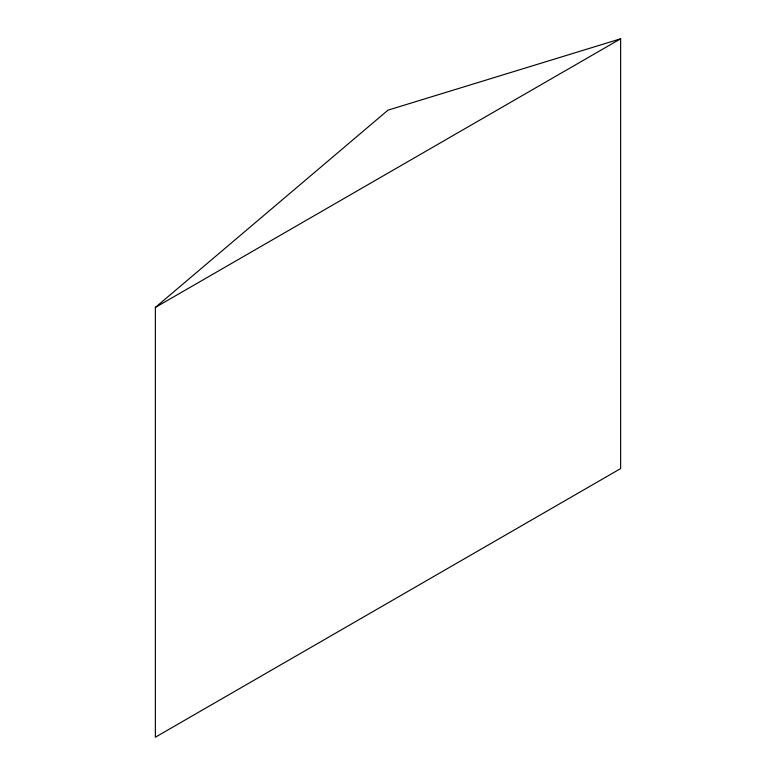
<?xml version="1.0" encoding="UTF-8"?>
<svg xmlns="http://www.w3.org/2000/svg" width="776" height="776" viewBox="0 0 776 776"><rect width="100%" height="100%" fill="white"/><g stroke="black" fill="none" stroke-linecap="round" stroke-linejoin="round"><path stroke-width="1.16" d="M155.375 307.412L388 110.153L620.625 38.8L620.625 468.588L155.375 737.2L155.375 307.412L620.625 38.8"/></g></svg>
